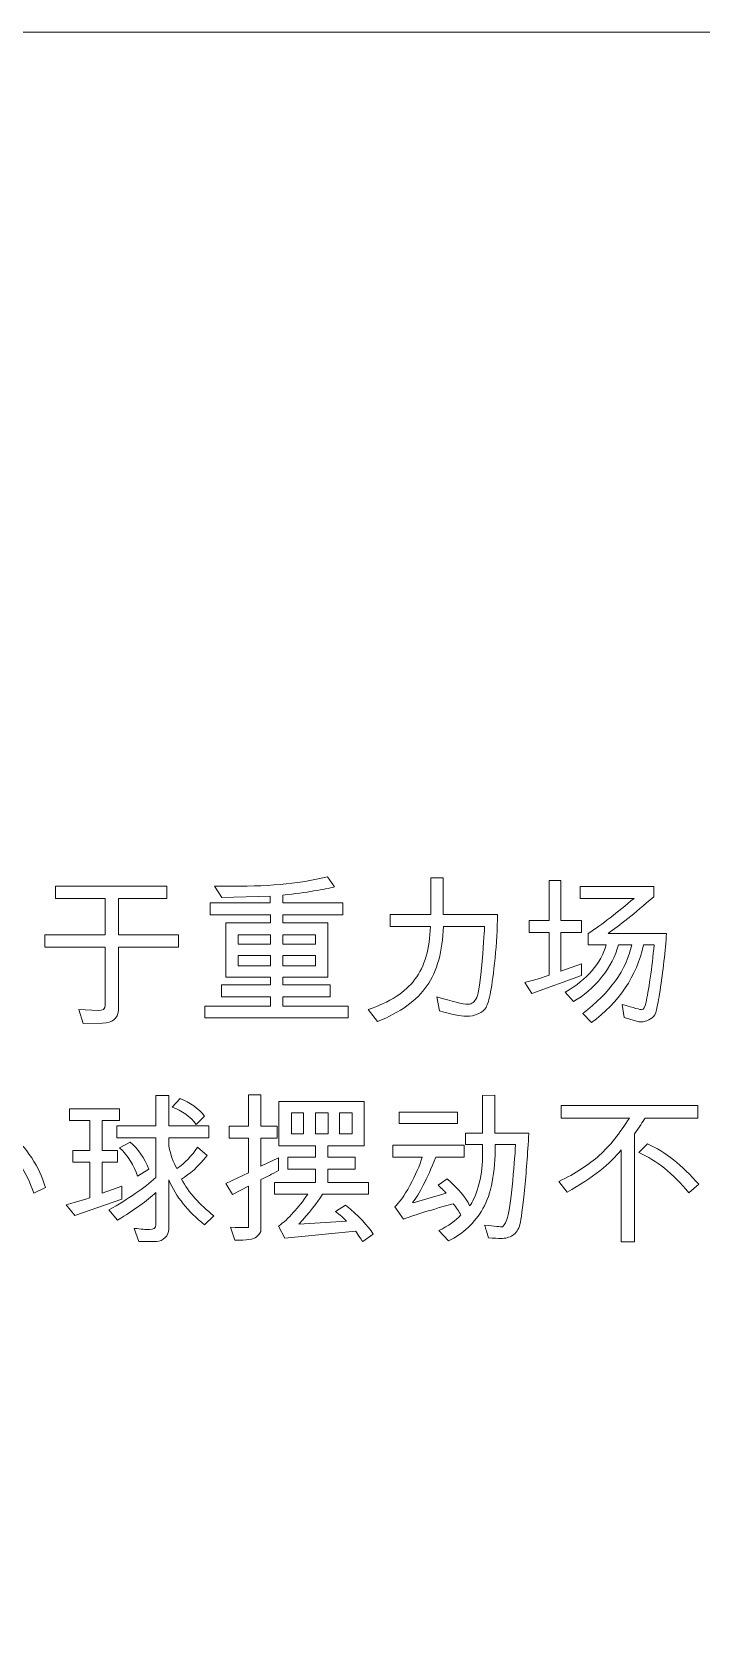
# Model space of a CAD drawing. Header units: millimetres. Extents: x -536 to 886, y 98 to 503.
# Drawn here: x 198.4 to 221.2, y 396.9 to 451.3 of the extents above; entities that cross this region are included whole.
import ezdxf

# ---------------------------------------------------------------- set-up
doc = ezdxf.new("R2010")
doc.units = ezdxf.units.MM
doc.header["$MEASUREMENT"] = 0
doc.layers.add('layer 1', color=7, linetype='Continuous')

msp = doc.modelspace()

# ---------------------------------------------------------------- linework, layer by layer
at = {"layer": 'layer 1', "lineweight": 9}
msp.add_open_spline([(-26.36, 241.324), (-26.36, 241.324), (313.64, 241.324), (313.64, 241.324), (313.64, 241.324), (318.948, 241.327), (324.037, 243.439), (327.788, 247.195), (327.788, 247.195), (331.538, 250.95), (333.644, 256.016), (333.64, 261.324), (333.64, 261.324), (333.64, 261.324), (333.64, 431.324), (333.64, 431.324), (333.64, 431.324), (333.637, 436.632), (331.525, 441.721), (327.77, 445.471), (327.77, 445.471), (324.014, 449.222), (318.948, 451.327), (313.64, 451.324), (313.64, 451.324), (313.64, 451.324), (-26.36, 451.324), (-26.36, 451.324), (-26.36, 451.324), (-31.667, 451.321), (-36.756, 449.209), (-40.507, 445.453), (-40.507, 445.453), (-44.258, 441.698), (-46.363, 436.632), (-46.36, 431.324), (-46.36, 431.324), (-46.36, 431.324), (-46.36, 261.324), (-46.36, 261.324), (-46.36, 261.324), (-46.356, 256.016), (-44.245, 250.927), (-40.489, 247.177), (-40.489, 247.177), (-36.734, 243.426), (-31.667, 241.321), (-26.36, 241.324)], degree=3, knots=[0, 0, 0, 0, 0.083333, 0.083333, 0.083333, 0.083333, 0.166667, 0.166667, 0.166667, 0.166667, 0.25, 0.25, 0.25, 0.25, 0.333333, 0.333333, 0.333333, 0.333333, 0.416667, 0.416667, 0.416667, 0.416667, 0.5, 0.5, 0.5, 0.5, 0.583333, 0.583333, 0.583333, 0.583333, 0.666667, 0.666667, 0.666667, 0.666667, 0.75, 0.75, 0.75, 0.75, 0.833333, 0.833333, 0.833333, 0.833333, 0.916667, 0.916667, 0.916667, 0.916667, 1, 1, 1, 1], dxfattribs=at)
at = {"layer": 'layer 1', "color": 22, "lineweight": 9}
for points, knots in [([(209.204, 417.78), (209.204, 417.78), (204.327, 417.78), (204.327, 417.78), (204.327, 417.78), (204.327, 417.78), (204.327, 418.187), (204.327, 418.187), (204.327, 418.187), (204.327, 418.187), (206.567, 418.187), (206.567, 418.187), (206.567, 418.187), (206.567, 418.187), (206.567, 418.498), (206.567, 418.498), (206.567, 418.498), (206.567, 418.498), (204.899, 418.498), (204.899, 418.498), (204.899, 418.498), (204.899, 418.498), (204.899, 418.903), (204.899, 418.903), (204.899, 418.903), (204.899, 418.903), (206.567, 418.903), (206.567, 418.903), (206.567, 418.903), (206.567, 418.903), (206.567, 419.169), (206.567, 419.169), (206.567, 419.169), (206.567, 419.169), (205.045, 419.169), (205.045, 419.169), (205.045, 419.169), (205.045, 419.169), (205.045, 421.019), (205.045, 421.019), (205.045, 421.019), (205.045, 421.019), (206.567, 421.019), (206.567, 421.019), (206.567, 421.019), (206.567, 421.019), (206.567, 421.287), (206.567, 421.287), (206.567, 421.287), (206.567, 421.287), (204.511, 421.287), (204.511, 421.287), (204.511, 421.287), (204.511, 421.287), (204.511, 421.692), (204.511, 421.692), (204.511, 421.692), (204.511, 421.692), (206.556, 421.692), (206.556, 421.692), (206.556, 421.692), (206.556, 421.692), (206.556, 421.92), (206.556, 421.92), (206.556, 421.92), (206.556, 421.92), (204.904, 421.876), (204.904, 421.876), (204.904, 421.876), (204.904, 421.876), (204.66, 422.27), (204.66, 422.27), (204.66, 422.27), (204.851, 422.262), (205.055, 422.259), (205.276, 422.259), (205.276, 422.259), (206.626, 422.259), (207.7, 422.368), (208.499, 422.586), (208.499, 422.586), (208.499, 422.586), (208.743, 422.236), (208.743, 422.236), (208.743, 422.236), (208.396, 422.149), (207.811, 422.055), (206.988, 421.958), (206.988, 421.958), (206.988, 421.958), (206.988, 421.692), (206.988, 421.692), (206.988, 421.692), (206.988, 421.692), (209.028, 421.692), (209.028, 421.692), (209.028, 421.692), (209.028, 421.692), (209.028, 421.287), (209.028, 421.287), (209.028, 421.287), (209.028, 421.287), (206.988, 421.287), (206.988, 421.287), (206.988, 421.287), (206.988, 421.287), (206.988, 421.019), (206.988, 421.019), (206.988, 421.019), (206.988, 421.019), (208.517, 421.019), (208.517, 421.019), (208.517, 421.019), (208.517, 421.019), (208.517, 419.169), (208.517, 419.169), (208.517, 419.169), (208.517, 419.169), (206.988, 419.169), (206.988, 419.169), (206.988, 419.169), (206.988, 419.169), (206.988, 418.903), (206.988, 418.903), (206.988, 418.903), (206.988, 418.903), (208.593, 418.903), (208.593, 418.903), (208.593, 418.903), (208.593, 418.903), (208.593, 418.498), (208.593, 418.498), (208.593, 418.498), (208.593, 418.498), (206.988, 418.498), (206.988, 418.498), (206.988, 418.498), (206.988, 418.498), (206.988, 418.187), (206.988, 418.187), (206.988, 418.187), (206.988, 418.187), (209.204, 418.187), (209.204, 418.187), (209.204, 418.187), (209.204, 418.187), (209.204, 417.78), (209.204, 417.78)], [0, 0, 0, 0, 0.027027, 0.027027, 0.027027, 0.027027, 0.054054, 0.054054, 0.054054, 0.054054, 0.081081, 0.081081, 0.081081, 0.081081, 0.108108, 0.108108, 0.108108, 0.108108, 0.135135, 0.135135, 0.135135, 0.135135, 0.162162, 0.162162, 0.162162, 0.162162, 0.189189, 0.189189, 0.189189, 0.189189, 0.216216, 0.216216, 0.216216, 0.216216, 0.243243, 0.243243, 0.243243, 0.243243, 0.27027, 0.27027, 0.27027, 0.27027, 0.297297, 0.297297, 0.297297, 0.297297, 0.324324, 0.324324, 0.324324, 0.324324, 0.351351, 0.351351, 0.351351, 0.351351, 0.378378, 0.378378, 0.378378, 0.378378, 0.405405, 0.405405, 0.405405, 0.405405, 0.432432, 0.432432, 0.432432, 0.432432, 0.459459, 0.459459, 0.459459, 0.459459, 0.486486, 0.486486, 0.486486, 0.486486, 0.513514, 0.513514, 0.513514, 0.513514, 0.540541, 0.540541, 0.540541, 0.540541, 0.567568, 0.567568, 0.567568, 0.567568, 0.594595, 0.594595, 0.594595, 0.594595, 0.621622, 0.621622, 0.621622, 0.621622, 0.648649, 0.648649, 0.648649, 0.648649, 0.675676, 0.675676, 0.675676, 0.675676, 0.702703, 0.702703, 0.702703, 0.702703, 0.72973, 0.72973, 0.72973, 0.72973, 0.756757, 0.756757, 0.756757, 0.756757, 0.783784, 0.783784, 0.783784, 0.783784, 0.810811, 0.810811, 0.810811, 0.810811, 0.837838, 0.837838, 0.837838, 0.837838, 0.864865, 0.864865, 0.864865, 0.864865, 0.891892, 0.891892, 0.891892, 0.891892, 0.918919, 0.918919, 0.918919, 0.918919, 0.945946, 0.945946, 0.945946, 0.945946, 0.972973, 0.972973, 0.972973, 0.972973, 1, 1, 1, 1]), ([(214.293, 421.304), (214.284, 420.812), (214.254, 420.315), (214.205, 419.814), (214.205, 419.814), (214.155, 419.313), (214.105, 418.933), (214.054, 418.671), (214.054, 418.671), (214.003, 418.41), (213.952, 418.232), (213.898, 418.138), (213.898, 418.138), (213.845, 418.044), (213.757, 417.97), (213.635, 417.917), (213.635, 417.917), (213.513, 417.863), (213.374, 417.837), (213.216, 417.837), (213.216, 417.837), (213.033, 417.837), (212.733, 417.898), (212.315, 418.019), (212.315, 418.019), (212.315, 418.019), (212.223, 418.504), (212.223, 418.504), (212.223, 418.504), (212.746, 418.335), (213.103, 418.249), (213.295, 418.249), (213.295, 418.249), (213.415, 418.249), (213.51, 418.325), (213.581, 418.477), (213.581, 418.477), (213.653, 418.629), (213.714, 419.043), (213.768, 419.718), (213.768, 419.718), (213.821, 420.394), (213.847, 420.786), (213.845, 420.897), (213.845, 420.897), (213.845, 420.897), (212.449, 420.897), (212.449, 420.897), (212.449, 420.897), (212.423, 420.048), (212.236, 419.373), (211.887, 418.872), (211.887, 418.872), (211.538, 418.37), (210.977, 417.965), (210.205, 417.658), (210.205, 417.658), (210.205, 417.658), (209.888, 418.065), (209.888, 418.065), (209.888, 418.065), (210.62, 418.309), (211.152, 418.652), (211.481, 419.096), (211.481, 419.096), (211.812, 419.538), (211.987, 420.139), (212.006, 420.897), (212.006, 420.897), (212.006, 420.897), (210.634, 420.897), (210.634, 420.897), (210.634, 420.897), (210.634, 420.897), (210.634, 421.304), (210.634, 421.304), (210.634, 421.304), (210.634, 421.304), (212.023, 421.304), (212.023, 421.304), (212.023, 421.304), (212.023, 421.304), (212.023, 422.548), (212.023, 422.548), (212.023, 422.548), (212.023, 422.548), (212.443, 422.548), (212.443, 422.548), (212.443, 422.548), (212.443, 422.548), (212.443, 421.304), (212.443, 421.304), (212.443, 421.304), (212.443, 421.304), (214.293, 421.304), (214.293, 421.304)], [0, 0, 0, 0, 0.041667, 0.041667, 0.041667, 0.041667, 0.083333, 0.083333, 0.083333, 0.083333, 0.125, 0.125, 0.125, 0.125, 0.166667, 0.166667, 0.166667, 0.166667, 0.208333, 0.208333, 0.208333, 0.208333, 0.25, 0.25, 0.25, 0.25, 0.291667, 0.291667, 0.291667, 0.291667, 0.333333, 0.333333, 0.333333, 0.333333, 0.375, 0.375, 0.375, 0.375, 0.416667, 0.416667, 0.416667, 0.416667, 0.458333, 0.458333, 0.458333, 0.458333, 0.5, 0.5, 0.5, 0.5, 0.541667, 0.541667, 0.541667, 0.541667, 0.583333, 0.583333, 0.583333, 0.583333, 0.625, 0.625, 0.625, 0.625, 0.666667, 0.666667, 0.666667, 0.666667, 0.708333, 0.708333, 0.708333, 0.708333, 0.75, 0.75, 0.75, 0.75, 0.791667, 0.791667, 0.791667, 0.791667, 0.833333, 0.833333, 0.833333, 0.833333, 0.875, 0.875, 0.875, 0.875, 0.916667, 0.916667, 0.916667, 0.916667, 0.958333, 0.958333, 0.958333, 0.958333, 1, 1, 1, 1]), ([(217.15, 419.221), (217.15, 419.221), (215.462, 418.61), (215.462, 418.61), (215.462, 418.61), (215.462, 418.61), (215.215, 418.987), (215.215, 418.987), (215.215, 418.987), (215.402, 419.031), (215.68, 419.111), (216.051, 419.231), (216.051, 419.231), (216.051, 419.231), (216.051, 420.693), (216.051, 420.693), (216.051, 420.693), (216.051, 420.693), (215.367, 420.693), (215.367, 420.693), (215.367, 420.693), (215.367, 420.693), (215.367, 421.098), (215.367, 421.098), (215.367, 421.098), (215.367, 421.098), (216.051, 421.098), (216.051, 421.098), (216.051, 421.098), (216.051, 421.098), (216.051, 422.46), (216.051, 422.46), (216.051, 422.46), (216.051, 422.46), (216.444, 422.46), (216.444, 422.46), (216.444, 422.46), (216.444, 422.46), (216.444, 421.098), (216.444, 421.098), (216.444, 421.098), (216.444, 421.098), (217.15, 421.098), (217.15, 421.098), (217.15, 421.098), (217.15, 421.098), (217.15, 420.693), (217.15, 420.693), (217.15, 420.693), (217.15, 420.693), (216.444, 420.693), (216.444, 420.693), (216.444, 420.693), (216.444, 420.693), (216.444, 419.375), (216.444, 419.375), (216.444, 419.375), (216.444, 419.375), (217.15, 419.619), (217.15, 419.619), (217.15, 419.619), (217.15, 419.619), (217.15, 419.221), (217.15, 419.221)], [0, 0, 0, 0, 0.0625, 0.0625, 0.0625, 0.0625, 0.125, 0.125, 0.125, 0.125, 0.1875, 0.1875, 0.1875, 0.1875, 0.25, 0.25, 0.25, 0.25, 0.3125, 0.3125, 0.3125, 0.3125, 0.375, 0.375, 0.375, 0.375, 0.4375, 0.4375, 0.4375, 0.4375, 0.5, 0.5, 0.5, 0.5, 0.5625, 0.5625, 0.5625, 0.5625, 0.625, 0.625, 0.625, 0.625, 0.6875, 0.6875, 0.6875, 0.6875, 0.75, 0.75, 0.75, 0.75, 0.8125, 0.8125, 0.8125, 0.8125, 0.875, 0.875, 0.875, 0.875, 0.9375, 0.9375, 0.9375, 0.9375, 1, 1, 1, 1]), ([(203.434, 420.191), (203.434, 420.191), (201.394, 420.191), (201.394, 420.191), (201.394, 420.191), (201.394, 420.191), (201.394, 418.032), (201.394, 418.032), (201.394, 418.032), (201.362, 417.754), (201.182, 417.61), (200.854, 417.603), (200.854, 417.603), (200.854, 417.603), (200.189, 417.587), (200.189, 417.587), (200.189, 417.587), (200.189, 417.587), (200.038, 418.065), (200.038, 418.065), (200.038, 418.065), (200.038, 418.065), (200.705, 418.032), (200.705, 418.032), (200.705, 418.032), (200.861, 418.025), (200.939, 418.087), (200.939, 418.22), (200.939, 418.22), (200.939, 418.22), (200.939, 420.191), (200.939, 420.191), (200.939, 420.191), (200.939, 420.191), (198.882, 420.191), (198.882, 420.191), (198.882, 420.191), (198.882, 420.191), (198.882, 420.614), (198.882, 420.614), (198.882, 420.614), (198.882, 420.614), (200.939, 420.614), (200.939, 420.614), (200.939, 420.614), (200.939, 420.614), (200.939, 421.841), (200.939, 421.841), (200.939, 421.841), (200.939, 421.841), (199.254, 421.841), (199.254, 421.841), (199.254, 421.841), (199.254, 421.841), (199.254, 422.264), (199.254, 422.264), (199.254, 422.264), (199.254, 422.264), (203.043, 422.264), (203.043, 422.264), (203.043, 422.264), (203.043, 422.264), (203.043, 421.841), (203.043, 421.841), (203.043, 421.841), (203.043, 421.841), (201.394, 421.841), (201.394, 421.841), (201.394, 421.841), (201.394, 421.841), (201.394, 420.614), (201.394, 420.614), (201.394, 420.614), (201.394, 420.614), (203.434, 420.614), (203.434, 420.614), (203.434, 420.614), (203.434, 420.614), (203.434, 420.191), (203.434, 420.191)], [0, 0, 0, 0, 0.05, 0.05, 0.05, 0.05, 0.1, 0.1, 0.1, 0.1, 0.15, 0.15, 0.15, 0.15, 0.2, 0.2, 0.2, 0.2, 0.25, 0.25, 0.25, 0.25, 0.3, 0.3, 0.3, 0.3, 0.35, 0.35, 0.35, 0.35, 0.4, 0.4, 0.4, 0.4, 0.45, 0.45, 0.45, 0.45, 0.5, 0.5, 0.5, 0.5, 0.55, 0.55, 0.55, 0.55, 0.6, 0.6, 0.6, 0.6, 0.65, 0.65, 0.65, 0.65, 0.7, 0.7, 0.7, 0.7, 0.75, 0.75, 0.75, 0.75, 0.8, 0.8, 0.8, 0.8, 0.85, 0.85, 0.85, 0.85, 0.9, 0.9, 0.9, 0.9, 0.95, 0.95, 0.95, 0.95, 1, 1, 1, 1]), ([(220.039, 420.652), (220.02, 420.369), (219.992, 420.053), (219.953, 419.707), (219.953, 419.707), (219.915, 419.361), (219.87, 419.031), (219.82, 418.719), (219.82, 418.719), (219.77, 418.406), (219.73, 418.185), (219.7, 418.057), (219.7, 418.057), (219.668, 417.928), (219.618, 417.837), (219.548, 417.783), (219.548, 417.783), (219.477, 417.728), (219.398, 417.689), (219.31, 417.666), (219.31, 417.666), (219.222, 417.642), (219.153, 417.638), (219.1, 417.652), (219.1, 417.652), (219.1, 417.652), (218.601, 417.791), (218.601, 417.791), (218.601, 417.791), (218.601, 417.791), (218.528, 418.241), (218.528, 418.241), (218.528, 418.241), (218.933, 418.12), (219.157, 418.06), (219.201, 418.06), (219.201, 418.06), (219.256, 418.06), (219.304, 418.145), (219.342, 418.316), (219.342, 418.316), (219.381, 418.486), (219.429, 418.759), (219.487, 419.132), (219.487, 419.132), (219.543, 419.506), (219.587, 419.885), (219.615, 420.27), (219.615, 420.27), (219.615, 420.27), (219.26, 420.27), (219.26, 420.27), (219.26, 420.27), (219.019, 419.194), (218.428, 418.31), (217.483, 417.62), (217.483, 417.62), (217.483, 417.62), (217.188, 417.932), (217.188, 417.932), (217.188, 417.932), (218.121, 418.641), (218.677, 419.42), (218.856, 420.27), (218.856, 420.27), (218.856, 420.27), (218.405, 420.27), (218.405, 420.27), (218.405, 420.27), (218.312, 419.89), (218.12, 419.523), (217.832, 419.166), (217.832, 419.166), (217.543, 418.81), (217.224, 418.535), (216.873, 418.341), (216.873, 418.341), (216.873, 418.341), (216.593, 418.653), (216.593, 418.653), (216.593, 418.653), (217.35, 419.097), (217.815, 419.636), (217.988, 420.27), (217.988, 420.27), (217.988, 420.27), (217.377, 420.27), (217.377, 420.27), (217.377, 420.27), (217.377, 420.27), (217.377, 420.652), (217.377, 420.652), (217.377, 420.652), (217.852, 420.971), (218.372, 421.37), (218.934, 421.849), (218.934, 421.849), (218.934, 421.849), (217.106, 421.849), (217.106, 421.849), (217.106, 421.849), (217.106, 421.849), (217.106, 422.253), (217.106, 422.253), (217.106, 422.253), (217.106, 422.253), (219.604, 422.253), (219.604, 422.253), (219.604, 422.253), (219.604, 422.253), (219.604, 421.903), (219.604, 421.903), (219.604, 421.903), (218.946, 421.332), (218.429, 420.917), (218.05, 420.658), (218.05, 420.658), (218.05, 420.658), (218.05, 420.652), (218.05, 420.652), (218.05, 420.652), (218.05, 420.652), (220.039, 420.652), (220.039, 420.652)], [0, 0, 0, 0, 0.032258, 0.032258, 0.032258, 0.032258, 0.064516, 0.064516, 0.064516, 0.064516, 0.096774, 0.096774, 0.096774, 0.096774, 0.129032, 0.129032, 0.129032, 0.129032, 0.16129, 0.16129, 0.16129, 0.16129, 0.193548, 0.193548, 0.193548, 0.193548, 0.225806, 0.225806, 0.225806, 0.225806, 0.258065, 0.258065, 0.258065, 0.258065, 0.290323, 0.290323, 0.290323, 0.290323, 0.322581, 0.322581, 0.322581, 0.322581, 0.354839, 0.354839, 0.354839, 0.354839, 0.387097, 0.387097, 0.387097, 0.387097, 0.419355, 0.419355, 0.419355, 0.419355, 0.451613, 0.451613, 0.451613, 0.451613, 0.483871, 0.483871, 0.483871, 0.483871, 0.516129, 0.516129, 0.516129, 0.516129, 0.548387, 0.548387, 0.548387, 0.548387, 0.580645, 0.580645, 0.580645, 0.580645, 0.612903, 0.612903, 0.612903, 0.612903, 0.645161, 0.645161, 0.645161, 0.645161, 0.677419, 0.677419, 0.677419, 0.677419, 0.709677, 0.709677, 0.709677, 0.709677, 0.741935, 0.741935, 0.741935, 0.741935, 0.774194, 0.774194, 0.774194, 0.774194, 0.806452, 0.806452, 0.806452, 0.806452, 0.83871, 0.83871, 0.83871, 0.83871, 0.870968, 0.870968, 0.870968, 0.870968, 0.903226, 0.903226, 0.903226, 0.903226, 0.935484, 0.935484, 0.935484, 0.935484, 0.967742, 0.967742, 0.967742, 0.967742, 1, 1, 1, 1]), ([(206.567, 420.286), (206.567, 420.286), (206.567, 420.614), (206.567, 420.614), (206.567, 420.614), (206.567, 420.614), (205.466, 420.614), (205.466, 420.614), (205.466, 420.614), (205.466, 420.614), (205.466, 420.286), (205.466, 420.286), (205.466, 420.286), (205.466, 420.286), (206.567, 420.286), (206.567, 420.286)], [0, 0, 0, 0, 0.25, 0.25, 0.25, 0.25, 0.5, 0.5, 0.5, 0.5, 0.75, 0.75, 0.75, 0.75, 1, 1, 1, 1]), ([(208.094, 420.286), (208.094, 420.286), (208.094, 420.614), (208.094, 420.614), (208.094, 420.614), (208.094, 420.614), (206.988, 420.614), (206.988, 420.614), (206.988, 420.614), (206.988, 420.614), (206.988, 420.286), (206.988, 420.286), (206.988, 420.286), (206.988, 420.286), (208.094, 420.286), (208.094, 420.286)], [0, 0, 0, 0, 0.25, 0.25, 0.25, 0.25, 0.5, 0.5, 0.5, 0.5, 0.75, 0.75, 0.75, 0.75, 1, 1, 1, 1]), ([(206.567, 419.554), (206.567, 419.554), (206.567, 419.904), (206.567, 419.904), (206.567, 419.904), (206.567, 419.904), (205.466, 419.904), (205.466, 419.904), (205.466, 419.904), (205.466, 419.904), (205.466, 419.554), (205.466, 419.554), (205.466, 419.554), (205.466, 419.554), (206.567, 419.554), (206.567, 419.554)], [0, 0, 0, 0, 0.25, 0.25, 0.25, 0.25, 0.5, 0.5, 0.5, 0.5, 0.75, 0.75, 0.75, 0.75, 1, 1, 1, 1]), ([(208.094, 419.554), (208.094, 419.554), (208.094, 419.904), (208.094, 419.904), (208.094, 419.904), (208.094, 419.904), (206.988, 419.904), (206.988, 419.904), (206.988, 419.904), (206.988, 419.904), (206.988, 419.554), (206.988, 419.554), (206.988, 419.554), (206.988, 419.554), (208.094, 419.554), (208.094, 419.554)], [0, 0, 0, 0, 0.25, 0.25, 0.25, 0.25, 0.5, 0.5, 0.5, 0.5, 0.75, 0.75, 0.75, 0.75, 1, 1, 1, 1]), ([(204.641, 411.049), (204.641, 411.049), (204.318, 410.743), (204.318, 410.743), (204.318, 410.743), (203.758, 411.186), (203.352, 411.696), (203.103, 412.271), (203.103, 412.271), (203.103, 412.271), (203.103, 410.599), (203.103, 410.599), (203.103, 410.599), (203.103, 410.489), (203.061, 410.391), (202.977, 410.305), (202.977, 410.305), (202.893, 410.219), (202.796, 410.176), (202.686, 410.176), (202.686, 410.176), (202.686, 410.176), (202.086, 410.176), (202.086, 410.176), (202.086, 410.176), (202.086, 410.176), (201.931, 410.622), (201.931, 410.622), (201.931, 410.622), (202.153, 410.594), (202.326, 410.581), (202.447, 410.581), (202.447, 410.581), (202.591, 410.581), (202.664, 410.633), (202.664, 410.738), (202.664, 410.738), (202.664, 410.738), (202.664, 411.836), (202.664, 411.836), (202.664, 411.836), (202.371, 411.569), (201.938, 411.258), (201.364, 410.903), (201.364, 410.903), (201.364, 410.903), (201.064, 411.247), (201.064, 411.247), (201.064, 411.247), (201.732, 411.626), (202.266, 411.995), (202.664, 412.355), (202.664, 412.355), (202.664, 412.355), (202.664, 413.697), (202.664, 413.697), (202.664, 413.697), (202.664, 413.697), (201.335, 413.697), (201.335, 413.697), (201.335, 413.697), (201.335, 413.697), (201.335, 414.115), (201.335, 414.115), (201.335, 414.115), (201.335, 414.115), (202.664, 414.115), (202.664, 414.115), (202.664, 414.115), (202.664, 414.115), (202.664, 415.143), (202.664, 415.143), (202.664, 415.143), (202.664, 415.143), (203.103, 415.143), (203.103, 415.143), (203.103, 415.143), (203.103, 415.143), (203.103, 414.115), (203.103, 414.115), (203.103, 414.115), (203.103, 414.115), (204.463, 414.115), (204.463, 414.115), (204.463, 414.115), (204.463, 414.115), (204.463, 413.697), (204.463, 413.697), (204.463, 413.697), (204.463, 413.697), (203.103, 413.697), (203.103, 413.697), (203.103, 413.697), (203.103, 413.697), (203.103, 413.415), (203.103, 413.415), (203.103, 413.415), (203.17, 413.113), (203.263, 412.86), (203.38, 412.653), (203.38, 412.653), (203.656, 412.845), (203.89, 413.088), (204.079, 413.383), (204.079, 413.383), (204.079, 413.383), (204.414, 413.098), (204.414, 413.098), (204.414, 413.098), (204.106, 412.723), (203.813, 412.457), (203.535, 412.298), (203.535, 412.298), (203.782, 411.838), (204.152, 411.423), (204.641, 411.049)], [0, 0, 0, 0, 0.034483, 0.034483, 0.034483, 0.034483, 0.068966, 0.068966, 0.068966, 0.068966, 0.103448, 0.103448, 0.103448, 0.103448, 0.137931, 0.137931, 0.137931, 0.137931, 0.172414, 0.172414, 0.172414, 0.172414, 0.206897, 0.206897, 0.206897, 0.206897, 0.241379, 0.241379, 0.241379, 0.241379, 0.275862, 0.275862, 0.275862, 0.275862, 0.310345, 0.310345, 0.310345, 0.310345, 0.344828, 0.344828, 0.344828, 0.344828, 0.37931, 0.37931, 0.37931, 0.37931, 0.413793, 0.413793, 0.413793, 0.413793, 0.448276, 0.448276, 0.448276, 0.448276, 0.482759, 0.482759, 0.482759, 0.482759, 0.517241, 0.517241, 0.517241, 0.517241, 0.551724, 0.551724, 0.551724, 0.551724, 0.586207, 0.586207, 0.586207, 0.586207, 0.62069, 0.62069, 0.62069, 0.62069, 0.655172, 0.655172, 0.655172, 0.655172, 0.689655, 0.689655, 0.689655, 0.689655, 0.724138, 0.724138, 0.724138, 0.724138, 0.758621, 0.758621, 0.758621, 0.758621, 0.793103, 0.793103, 0.793103, 0.793103, 0.827586, 0.827586, 0.827586, 0.827586, 0.862069, 0.862069, 0.862069, 0.862069, 0.896552, 0.896552, 0.896552, 0.896552, 0.931034, 0.931034, 0.931034, 0.931034, 0.965517, 0.965517, 0.965517, 0.965517, 1, 1, 1, 1]), ([(204.318, 414.443), (204.318, 414.443), (204.037, 414.159), (204.037, 414.159), (204.037, 414.159), (203.834, 414.428), (203.56, 414.624), (203.215, 414.748), (203.215, 414.748), (203.215, 414.748), (203.486, 415.037), (203.486, 415.037), (203.486, 415.037), (203.829, 414.902), (204.107, 414.704), (204.318, 414.443)], [0, 0, 0, 0, 0.25, 0.25, 0.25, 0.25, 0.5, 0.5, 0.5, 0.5, 0.75, 0.75, 0.75, 0.75, 1, 1, 1, 1]), ([(206.836, 412.588), (206.625, 412.467), (206.427, 412.364), (206.241, 412.282), (206.241, 412.282), (206.241, 412.282), (206.241, 410.559), (206.241, 410.559), (206.241, 410.559), (206.241, 410.496), (206.192, 410.421), (206.092, 410.334), (206.092, 410.334), (205.993, 410.249), (205.746, 410.21), (205.352, 410.22), (205.352, 410.22), (205.352, 410.22), (205.202, 410.659), (205.202, 410.659), (205.202, 410.659), (205.432, 410.65), (205.589, 410.646), (205.672, 410.646), (205.672, 410.646), (205.752, 410.646), (205.796, 410.648), (205.805, 410.655), (205.805, 410.655), (205.815, 410.661), (205.818, 410.709), (205.818, 410.798), (205.818, 410.798), (205.818, 410.798), (205.818, 412.059), (205.818, 412.059), (205.818, 412.059), (205.818, 412.059), (205.268, 411.772), (205.268, 411.772), (205.268, 411.772), (205.268, 411.772), (205.041, 412.148), (205.041, 412.148), (205.041, 412.148), (205.041, 412.148), (205.818, 412.514), (205.818, 412.514), (205.818, 412.514), (205.818, 412.514), (205.818, 413.692), (205.818, 413.692), (205.818, 413.692), (205.818, 413.692), (205.157, 413.692), (205.157, 413.692), (205.157, 413.692), (205.157, 413.692), (205.157, 414.098), (205.157, 414.098), (205.157, 414.098), (205.157, 414.098), (205.818, 414.098), (205.818, 414.098), (205.818, 414.098), (205.818, 414.098), (205.818, 415.16), (205.818, 415.16), (205.818, 415.16), (205.818, 415.16), (206.241, 415.16), (206.241, 415.16), (206.241, 415.16), (206.241, 415.16), (206.241, 414.098), (206.241, 414.098), (206.241, 414.098), (206.241, 414.098), (206.787, 414.098), (206.787, 414.098), (206.787, 414.098), (206.787, 414.098), (206.787, 413.692), (206.787, 413.692), (206.787, 413.692), (206.787, 413.692), (206.241, 413.692), (206.241, 413.692), (206.241, 413.692), (206.241, 413.692), (206.241, 412.732), (206.241, 412.732), (206.241, 412.732), (206.241, 412.732), (206.836, 413.022), (206.836, 413.022), (206.836, 413.022), (206.836, 413.022), (206.836, 412.588), (206.836, 412.588)], [0, 0, 0, 0, 0.04, 0.04, 0.04, 0.04, 0.08, 0.08, 0.08, 0.08, 0.12, 0.12, 0.12, 0.12, 0.16, 0.16, 0.16, 0.16, 0.2, 0.2, 0.2, 0.2, 0.24, 0.24, 0.24, 0.24, 0.28, 0.28, 0.28, 0.28, 0.32, 0.32, 0.32, 0.32, 0.36, 0.36, 0.36, 0.36, 0.4, 0.4, 0.4, 0.4, 0.44, 0.44, 0.44, 0.44, 0.48, 0.48, 0.48, 0.48, 0.52, 0.52, 0.52, 0.52, 0.56, 0.56, 0.56, 0.56, 0.6, 0.6, 0.6, 0.6, 0.64, 0.64, 0.64, 0.64, 0.68, 0.68, 0.68, 0.68, 0.72, 0.72, 0.72, 0.72, 0.76, 0.76, 0.76, 0.76, 0.8, 0.8, 0.8, 0.8, 0.84, 0.84, 0.84, 0.84, 0.88, 0.88, 0.88, 0.88, 0.92, 0.92, 0.92, 0.92, 0.96, 0.96, 0.96, 0.96, 1, 1, 1, 1]), ([(210.059, 410.426), (210.059, 410.426), (209.703, 410.176), (209.703, 410.176), (209.703, 410.176), (209.671, 410.216), (209.628, 410.277), (209.573, 410.36), (209.573, 410.36), (209.518, 410.444), (209.48, 410.498), (209.459, 410.521), (209.459, 410.521), (209.459, 410.521), (207.053, 410.282), (207.053, 410.282), (207.053, 410.282), (207.053, 410.282), (206.841, 410.692), (206.841, 410.692), (206.841, 410.692), (207.178, 410.948), (207.508, 411.312), (207.831, 411.782), (207.831, 411.782), (207.831, 411.782), (206.698, 411.782), (206.698, 411.782), (206.698, 411.782), (206.698, 411.782), (206.698, 412.186), (206.698, 412.186), (206.698, 412.186), (206.698, 412.186), (208.097, 412.186), (208.097, 412.186), (208.097, 412.186), (208.097, 412.186), (208.097, 412.631), (208.097, 412.631), (208.097, 412.631), (208.097, 412.631), (207.154, 412.631), (207.154, 412.631), (207.154, 412.631), (207.154, 412.631), (207.154, 413.038), (207.154, 413.038), (207.154, 413.038), (207.154, 413.038), (208.097, 413.038), (208.097, 413.038), (208.097, 413.038), (208.097, 413.038), (208.097, 413.432), (208.097, 413.432), (208.097, 413.432), (208.097, 413.432), (206.852, 413.432), (206.852, 413.432), (206.852, 413.432), (206.852, 413.432), (206.852, 414.937), (206.852, 414.937), (206.852, 414.937), (206.852, 414.937), (209.747, 414.937), (209.747, 414.937), (209.747, 414.937), (209.747, 414.937), (209.747, 413.432), (209.747, 413.432), (209.747, 413.432), (209.747, 413.432), (208.52, 413.432), (208.52, 413.432), (208.52, 413.432), (208.52, 413.432), (208.52, 413.038), (208.52, 413.038), (208.52, 413.038), (208.52, 413.038), (209.442, 413.038), (209.442, 413.038), (209.442, 413.038), (209.442, 413.038), (209.442, 412.631), (209.442, 412.631), (209.442, 412.631), (209.442, 412.631), (208.52, 412.631), (208.52, 412.631), (208.52, 412.631), (208.52, 412.631), (208.52, 412.186), (208.52, 412.186), (208.52, 412.186), (208.52, 412.186), (209.896, 412.186), (209.896, 412.186), (209.896, 412.186), (209.896, 412.186), (209.896, 411.782), (209.896, 411.782), (209.896, 411.782), (209.896, 411.782), (208.336, 411.782), (208.336, 411.782), (208.336, 411.782), (208.15, 411.484), (207.881, 411.145), (207.53, 410.765), (207.53, 410.765), (207.53, 410.765), (209.153, 410.865), (209.153, 410.865), (209.153, 410.865), (209.055, 410.971), (208.931, 411.08), (208.781, 411.194), (208.781, 411.194), (208.781, 411.194), (209.12, 411.411), (209.12, 411.411), (209.12, 411.411), (209.568, 411.038), (209.881, 410.709), (210.059, 410.426)], [0, 0, 0, 0, 0.03125, 0.03125, 0.03125, 0.03125, 0.0625, 0.0625, 0.0625, 0.0625, 0.09375, 0.09375, 0.09375, 0.09375, 0.125, 0.125, 0.125, 0.125, 0.15625, 0.15625, 0.15625, 0.15625, 0.1875, 0.1875, 0.1875, 0.1875, 0.21875, 0.21875, 0.21875, 0.21875, 0.25, 0.25, 0.25, 0.25, 0.28125, 0.28125, 0.28125, 0.28125, 0.3125, 0.3125, 0.3125, 0.3125, 0.34375, 0.34375, 0.34375, 0.34375, 0.375, 0.375, 0.375, 0.375, 0.40625, 0.40625, 0.40625, 0.40625, 0.4375, 0.4375, 0.4375, 0.4375, 0.46875, 0.46875, 0.46875, 0.46875, 0.5, 0.5, 0.5, 0.5, 0.53125, 0.53125, 0.53125, 0.53125, 0.5625, 0.5625, 0.5625, 0.5625, 0.59375, 0.59375, 0.59375, 0.59375, 0.625, 0.625, 0.625, 0.625, 0.65625, 0.65625, 0.65625, 0.65625, 0.6875, 0.6875, 0.6875, 0.6875, 0.71875, 0.71875, 0.71875, 0.71875, 0.75, 0.75, 0.75, 0.75, 0.78125, 0.78125, 0.78125, 0.78125, 0.8125, 0.8125, 0.8125, 0.8125, 0.84375, 0.84375, 0.84375, 0.84375, 0.875, 0.875, 0.875, 0.875, 0.90625, 0.90625, 0.90625, 0.90625, 0.9375, 0.9375, 0.9375, 0.9375, 0.96875, 0.96875, 0.96875, 0.96875, 1, 1, 1, 1]), ([(215.353, 413.855), (215.316, 413.159), (215.267, 412.51), (215.206, 411.911), (215.206, 411.911), (215.145, 411.311), (215.093, 410.926), (215.05, 410.754), (215.05, 410.754), (215.006, 410.583), (214.926, 410.459), (214.807, 410.386), (214.807, 410.386), (214.689, 410.313), (214.556, 410.276), (214.41, 410.276), (214.41, 410.276), (214.308, 410.276), (214.166, 410.285), (213.981, 410.304), (213.981, 410.304), (213.934, 410.467), (213.89, 410.61), (213.848, 410.733), (213.848, 410.733), (214.199, 410.695), (214.402, 410.675), (214.456, 410.675), (214.456, 410.675), (214.491, 410.675), (214.539, 410.758), (214.603, 410.923), (214.603, 410.923), (214.666, 411.086), (214.727, 411.459), (214.785, 412.037), (214.785, 412.037), (214.844, 412.616), (214.883, 413.093), (214.904, 413.47), (214.904, 413.47), (214.904, 413.47), (214.209, 413.47), (214.209, 413.47), (214.209, 413.47), (214.213, 412.513), (214.075, 411.789), (213.795, 411.298), (213.795, 411.298), (213.516, 410.807), (213.124, 410.438), (212.619, 410.193), (212.619, 410.193), (212.619, 410.193), (212.296, 410.548), (212.296, 410.548), (212.296, 410.548), (212.62, 410.707), (212.867, 410.884), (213.037, 411.077), (213.037, 411.077), (212.981, 411.201), (212.897, 411.329), (212.785, 411.459), (212.785, 411.459), (212.066, 411.26), (211.501, 411.086), (211.087, 410.938), (211.087, 410.938), (211.087, 410.938), (210.796, 411.359), (210.796, 411.359), (210.796, 411.359), (210.941, 411.482), (211.111, 411.722), (211.305, 412.076), (211.305, 412.076), (211.5, 412.432), (211.641, 412.756), (211.729, 413.049), (211.729, 413.049), (211.729, 413.049), (210.731, 413.049), (210.731, 413.049), (210.731, 413.049), (210.731, 413.049), (210.731, 413.453), (210.731, 413.453), (210.731, 413.453), (210.731, 413.453), (213.154, 413.453), (213.154, 413.453), (213.154, 413.453), (213.154, 413.453), (213.154, 413.049), (213.154, 413.049), (213.154, 413.049), (213.154, 413.049), (212.196, 413.049), (212.196, 413.049), (212.196, 413.049), (211.883, 412.291), (211.618, 411.776), (211.402, 411.503), (211.402, 411.503), (211.402, 411.503), (211.415, 411.492), (211.415, 411.492), (211.415, 411.492), (211.415, 411.492), (212.546, 411.815), (212.546, 411.815), (212.546, 411.815), (212.519, 411.857), (212.427, 411.947), (212.269, 412.086), (212.269, 412.086), (212.269, 412.086), (212.576, 412.303), (212.576, 412.303), (212.576, 412.303), (212.953, 411.973), (213.209, 411.668), (213.341, 411.392), (213.341, 411.392), (213.439, 411.497), (213.536, 411.712), (213.634, 412.038), (213.634, 412.038), (213.731, 412.365), (213.78, 412.697), (213.78, 413.033), (213.78, 413.033), (213.78, 413.033), (213.78, 413.47), (213.78, 413.47), (213.78, 413.47), (213.78, 413.47), (213.197, 413.47), (213.197, 413.47), (213.197, 413.47), (213.197, 413.47), (213.197, 413.855), (213.197, 413.855), (213.197, 413.855), (213.197, 413.855), (213.78, 413.855), (213.78, 413.855), (213.78, 413.855), (213.78, 413.855), (213.78, 415.143), (213.78, 415.143), (213.78, 415.143), (213.78, 415.143), (214.203, 415.149), (214.203, 415.149), (214.203, 415.149), (214.203, 415.149), (214.203, 413.855), (214.203, 413.855), (214.203, 413.855), (214.203, 413.855), (215.353, 413.855), (215.353, 413.855)], [0, 0, 0, 0, 0.02439, 0.02439, 0.02439, 0.02439, 0.04878, 0.04878, 0.04878, 0.04878, 0.073171, 0.073171, 0.073171, 0.073171, 0.097561, 0.097561, 0.097561, 0.097561, 0.121951, 0.121951, 0.121951, 0.121951, 0.146341, 0.146341, 0.146341, 0.146341, 0.170732, 0.170732, 0.170732, 0.170732, 0.195122, 0.195122, 0.195122, 0.195122, 0.219512, 0.219512, 0.219512, 0.219512, 0.243902, 0.243902, 0.243902, 0.243902, 0.268293, 0.268293, 0.268293, 0.268293, 0.292683, 0.292683, 0.292683, 0.292683, 0.317073, 0.317073, 0.317073, 0.317073, 0.341463, 0.341463, 0.341463, 0.341463, 0.365854, 0.365854, 0.365854, 0.365854, 0.390244, 0.390244, 0.390244, 0.390244, 0.414634, 0.414634, 0.414634, 0.414634, 0.439024, 0.439024, 0.439024, 0.439024, 0.463415, 0.463415, 0.463415, 0.463415, 0.487805, 0.487805, 0.487805, 0.487805, 0.512195, 0.512195, 0.512195, 0.512195, 0.536585, 0.536585, 0.536585, 0.536585, 0.560976, 0.560976, 0.560976, 0.560976, 0.585366, 0.585366, 0.585366, 0.585366, 0.609756, 0.609756, 0.609756, 0.609756, 0.634146, 0.634146, 0.634146, 0.634146, 0.658537, 0.658537, 0.658537, 0.658537, 0.682927, 0.682927, 0.682927, 0.682927, 0.707317, 0.707317, 0.707317, 0.707317, 0.731707, 0.731707, 0.731707, 0.731707, 0.756098, 0.756098, 0.756098, 0.756098, 0.780488, 0.780488, 0.780488, 0.780488, 0.804878, 0.804878, 0.804878, 0.804878, 0.829268, 0.829268, 0.829268, 0.829268, 0.853659, 0.853659, 0.853659, 0.853659, 0.878049, 0.878049, 0.878049, 0.878049, 0.902439, 0.902439, 0.902439, 0.902439, 0.926829, 0.926829, 0.926829, 0.926829, 0.95122, 0.95122, 0.95122, 0.95122, 0.97561, 0.97561, 0.97561, 0.97561, 1, 1, 1, 1]), ([(201.508, 411.62), (201.508, 411.62), (199.903, 411.06), (199.903, 411.06), (199.903, 411.06), (199.903, 411.06), (199.609, 411.427), (199.609, 411.427), (199.609, 411.427), (200.065, 411.551), (200.334, 411.631), (200.415, 411.665), (200.415, 411.665), (200.415, 411.665), (200.415, 412.87), (200.415, 412.87), (200.415, 412.87), (200.415, 412.87), (199.842, 412.87), (199.842, 412.87), (199.842, 412.87), (199.842, 412.87), (199.842, 413.272), (199.842, 413.272), (199.842, 413.272), (199.842, 413.272), (200.415, 413.272), (200.415, 413.272), (200.415, 413.272), (200.415, 413.272), (200.415, 414.294), (200.415, 414.294), (200.415, 414.294), (200.415, 414.294), (199.72, 414.294), (199.72, 414.294), (199.72, 414.294), (199.72, 414.294), (199.72, 414.693), (199.72, 414.693), (199.72, 414.693), (199.72, 414.693), (201.429, 414.693), (201.429, 414.693), (201.429, 414.693), (201.429, 414.693), (201.429, 414.294), (201.429, 414.294), (201.429, 414.294), (201.429, 414.294), (200.836, 414.294), (200.836, 414.294), (200.836, 414.294), (200.836, 414.294), (200.836, 413.272), (200.836, 413.272), (200.836, 413.272), (200.836, 413.272), (201.359, 413.272), (201.359, 413.272), (201.359, 413.272), (201.359, 413.272), (201.359, 412.87), (201.359, 412.87), (201.359, 412.87), (201.359, 412.87), (200.836, 412.87), (200.836, 412.87), (200.836, 412.87), (200.836, 412.87), (200.836, 411.815), (200.836, 411.815), (200.836, 411.815), (200.836, 411.815), (201.508, 412.053), (201.508, 412.053), (201.508, 412.053), (201.508, 412.053), (201.508, 411.62), (201.508, 411.62)], [0, 0, 0, 0, 0.05, 0.05, 0.05, 0.05, 0.1, 0.1, 0.1, 0.1, 0.15, 0.15, 0.15, 0.15, 0.2, 0.2, 0.2, 0.2, 0.25, 0.25, 0.25, 0.25, 0.3, 0.3, 0.3, 0.3, 0.35, 0.35, 0.35, 0.35, 0.4, 0.4, 0.4, 0.4, 0.45, 0.45, 0.45, 0.45, 0.5, 0.5, 0.5, 0.5, 0.55, 0.55, 0.55, 0.55, 0.6, 0.6, 0.6, 0.6, 0.65, 0.65, 0.65, 0.65, 0.7, 0.7, 0.7, 0.7, 0.75, 0.75, 0.75, 0.75, 0.8, 0.8, 0.8, 0.8, 0.85, 0.85, 0.85, 0.85, 0.9, 0.9, 0.9, 0.9, 0.95, 0.95, 0.95, 0.95, 1, 1, 1, 1]), ([(207.69, 413.838), (207.69, 413.838), (207.69, 414.555), (207.69, 414.555), (207.69, 414.555), (207.69, 414.555), (207.276, 414.555), (207.276, 414.555), (207.276, 414.555), (207.276, 414.555), (207.276, 413.838), (207.276, 413.838), (207.276, 413.838), (207.276, 413.838), (207.69, 413.838), (207.69, 413.838)], [0, 0, 0, 0, 0.25, 0.25, 0.25, 0.25, 0.5, 0.5, 0.5, 0.5, 0.75, 0.75, 0.75, 0.75, 1, 1, 1, 1]), ([(208.531, 413.838), (208.531, 413.838), (208.531, 414.555), (208.531, 414.555), (208.531, 414.555), (208.531, 414.555), (208.091, 414.555), (208.091, 414.555), (208.091, 414.555), (208.091, 414.555), (208.091, 413.838), (208.091, 413.838), (208.091, 413.838), (208.091, 413.838), (208.531, 413.838), (208.531, 413.838)], [0, 0, 0, 0, 0.25, 0.25, 0.25, 0.25, 0.5, 0.5, 0.5, 0.5, 0.75, 0.75, 0.75, 0.75, 1, 1, 1, 1]), ([(209.348, 413.838), (209.348, 413.838), (209.348, 414.555), (209.348, 414.555), (209.348, 414.555), (209.348, 414.555), (208.908, 414.555), (208.908, 414.555), (208.908, 414.555), (208.908, 414.555), (208.908, 413.838), (208.908, 413.838), (208.908, 413.838), (208.908, 413.838), (209.348, 413.838), (209.348, 413.838)], [0, 0, 0, 0, 0.25, 0.25, 0.25, 0.25, 0.5, 0.5, 0.5, 0.5, 0.75, 0.75, 0.75, 0.75, 1, 1, 1, 1]), ([(212.926, 414.188), (212.926, 414.188), (210.948, 414.188), (210.948, 414.188), (210.948, 414.188), (210.948, 414.188), (210.948, 414.571), (210.948, 414.571), (210.948, 414.571), (210.948, 414.571), (212.926, 414.571), (212.926, 414.571), (212.926, 414.571), (212.926, 414.571), (212.926, 414.188), (212.926, 414.188)], [0, 0, 0, 0, 0.25, 0.25, 0.25, 0.25, 0.5, 0.5, 0.5, 0.5, 0.75, 0.75, 0.75, 0.75, 1, 1, 1, 1]), ([(221.102, 414.375), (221.102, 414.375), (219.309, 414.375), (219.309, 414.375), (219.309, 414.375), (219.231, 414.246), (219.113, 414.066), (218.954, 413.838), (218.954, 413.838), (218.954, 413.838), (218.954, 410.165), (218.954, 410.165), (218.954, 410.165), (218.954, 410.165), (218.498, 410.165), (218.498, 410.165), (218.498, 410.165), (218.498, 410.165), (218.498, 413.298), (218.498, 413.298), (218.498, 413.298), (218.14, 412.818), (217.525, 412.336), (216.654, 411.853), (216.654, 411.853), (216.654, 411.853), (216.374, 412.216), (216.374, 412.216), (216.374, 412.216), (216.94, 412.489), (217.401, 412.786), (217.757, 413.109), (217.757, 413.109), (218.114, 413.431), (218.453, 413.853), (218.775, 414.375), (218.775, 414.375), (218.775, 414.375), (216.458, 414.375), (216.458, 414.375), (216.458, 414.375), (216.458, 414.375), (216.458, 414.798), (216.458, 414.798), (216.458, 414.798), (216.458, 414.798), (221.102, 414.798), (221.102, 414.798), (221.102, 414.798), (221.102, 414.798), (221.102, 414.375), (221.102, 414.375)], [0, 0, 0, 0, 0.076923, 0.076923, 0.076923, 0.076923, 0.153846, 0.153846, 0.153846, 0.153846, 0.230769, 0.230769, 0.230769, 0.230769, 0.307692, 0.307692, 0.307692, 0.307692, 0.384615, 0.384615, 0.384615, 0.384615, 0.461538, 0.461538, 0.461538, 0.461538, 0.538462, 0.538462, 0.538462, 0.538462, 0.615385, 0.615385, 0.615385, 0.615385, 0.692308, 0.692308, 0.692308, 0.692308, 0.769231, 0.769231, 0.769231, 0.769231, 0.846154, 0.846154, 0.846154, 0.846154, 0.923077, 0.923077, 0.923077, 0.923077, 1, 1, 1, 1]), ([(198.907, 412.01), (198.907, 412.01), (198.508, 411.815), (198.508, 411.815), (198.508, 411.815), (198.286, 412.525), (197.865, 413.163), (197.247, 413.727), (197.247, 413.727), (197.247, 413.727), (197.642, 413.936), (197.642, 413.936), (197.642, 413.936), (198.285, 413.354), (198.706, 412.711), (198.907, 412.01)], [0, 0, 0, 0, 0.25, 0.25, 0.25, 0.25, 0.5, 0.5, 0.5, 0.5, 0.75, 0.75, 0.75, 0.75, 1, 1, 1, 1]), ([(202.42, 412.631), (202.42, 412.631), (202.037, 412.393), (202.037, 412.393), (202.037, 412.393), (201.927, 412.763), (201.725, 413.086), (201.429, 413.359), (201.429, 413.359), (201.429, 413.359), (201.785, 413.559), (201.785, 413.559), (201.785, 413.559), (202.071, 413.322), (202.282, 413.013), (202.42, 412.631)], [0, 0, 0, 0, 0.25, 0.25, 0.25, 0.25, 0.5, 0.5, 0.5, 0.5, 0.75, 0.75, 0.75, 0.75, 1, 1, 1, 1]), ([(221.137, 412.122), (221.137, 412.122), (220.798, 411.831), (220.798, 411.831), (220.798, 411.831), (220.259, 412.486), (219.694, 412.941), (219.103, 413.198), (219.103, 413.198), (219.103, 413.198), (219.398, 413.494), (219.398, 413.494), (219.398, 413.494), (219.995, 413.224), (220.575, 412.767), (221.137, 412.122)], [0, 0, 0, 0, 0.25, 0.25, 0.25, 0.25, 0.5, 0.5, 0.5, 0.5, 0.75, 0.75, 0.75, 0.75, 1, 1, 1, 1])]:
    msp.add_open_spline(points, degree=3, knots=knots, dxfattribs=at)

doc.saveas('drawing.dxf')
